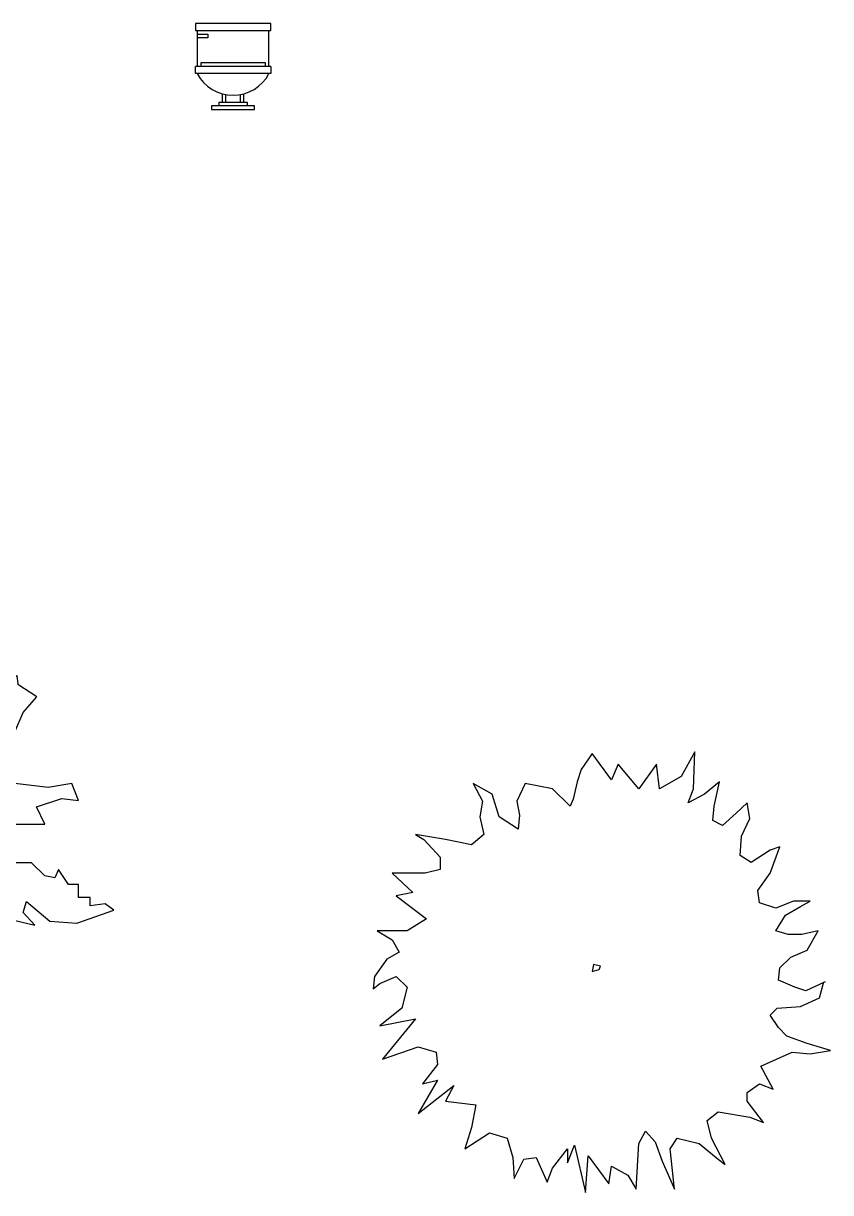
# Model space of a CAD drawing. Header units: inches. Extents: x 1944 to 3775, y -462 to 1299.
# Drawn here: x 2441.6 to 2666.4, y -461.6 to -136 of the extents above; entities that cross this region are included whole.
import ezdxf

# ---------------------------------------------------------------- set-up
doc = ezdxf.new("R2010")
doc.units = ezdxf.units.IN
doc.header["$MEASUREMENT"] = 0

# ---------------------------------------------------------------- blocks, each defined once
blk = doc.blocks.new('*U86')
for p, q in [((-10, 22), (-10, 12)), ((-10, 21), (-7, 21)), ((-7, 20), (-10, 20)), ((-7, 21), (-7, 20)), ((10, 12), (10, 22)), ((10.5, 12), (-10.5, 12)), ((-10.5, 10), (-10.5, 12)), ((10.5, 10), (-10.5, 10)), ((9, 13), (-9, 13)), ((-9, 13), (-9, 12)), ((9, 12), (9, 13)), ((10.5, 12), (10.5, 10)), ((-3, 4.4065), (-3, 2)), ((-2, 2), (-2, 4.1658)), ((2, 4.1658), (2, 2)), ((3, 2), (3, 4.4065)), ((4, 2), (-4, 2)), ((-4, 2), (-4, 1)), ((4, 1), (4, 2))]:
    blk.add_line(p, q)
for points in [[(10.5, 22), (10.5, 24), (-10.5, 24), (-10.5, 22)], [(6, 0), (6, 1), (-6, 1), (-6, 0)]]:
    blk.add_lwpolyline(points, close=True)
blk.add_arc((0, 15.3333), 11.3333, 208.0725, 331.9275)
blk = doc.blocks.new('*U88')
for p, q in [((-8.263, 7.598), (-8.747, 14.105)), ((-0.771, 9.56), (-0.69, 11.833)), ((-9.75, 0), (-8.263, 7.598)), ((0, 0), (-0.771, 9.56))]:
    blk.add_line(p, q)
for points in [[(-3.9, 142.35), (-6.596, 132.037), (-10.801, 128.443), (-17.81, 126.047), (-20.614, 122.452), (-17.81, 123.65), (-15.007, 123.051), (-13.605, 118.858), (-16.876, 114.065), (-21.549, 111.07), (-22.951, 109.872), (-19.212, 110.471), (-19.68, 109.273), (-26.222, 105.079), (-34.633, 101.485), (-41.175, 96.693), (-43.511, 93.098), (-41.175, 94.296), (-36.969, 95.494), (-34.633, 94.296), (-32.764, 94.296), (-29.493, 95.494)], [(-3.759, 141.97), (-1.074, 131.643), (2.437, 127.141), (8.84, 124.493), (6.568, 124.493), (4.09, 123.169), (4.296, 121.846), (7.807, 117.874), (16.069, 116.02), (10.492, 115.226), (5.535, 113.372), (6.981, 112.843), (5.948, 110.989), (10.286, 112.048), (6.775, 109.401), (11.732, 108.077), (9.873, 107.282), (13.797, 102.516), (21.852, 101.192), (25.983, 103.84), (28.048, 106.488), (27.842, 105.164), (27.429, 101.457), (24.124, 97.75), (23.091, 93.513), (19.58, 93.513), (23.505, 91.66), (28.255, 90.866), (31.973, 91.925), (29.081, 89.806), (24.537, 88.747), (26.809, 88.218), (22.472, 86.099), (24.95, 85.57), (17.308, 84.246), (21.852, 80.804), (29.081, 79.215), (36.723, 80.009), (39.821, 82.392), (40.028, 80.009), (45.398, 76.567)], [(-29.25, 95.55), (-25.287, 94.296), (-22.016, 94.296), (-23.885, 91.301), (-20.614, 91.301), (-23.418, 87.108), (-35.567, 80.518), (-36.035, 76.924), (-41.175, 70.334), (-52.389, 65.542), (-58.931, 63.744), (-60.8, 61.348), (-57.062, 59.551), (-56.128, 60.749), (-50.987, 61.348), (-48.184, 57.754), (-40.707, 58.952), (-38.371, 62.546), (-30.427, 58.353), (-33.698, 58.353), (-35.1, 56.556), (-29.493, 54.159), (-30.894, 48.169), (-36.035, 41.579), (-44.446, 40.381), (-48.184, 33.791), (-49.118, 36.188), (-52.857, 32.593), (-59.399, 31.395), (-65.473, 31.395), (-70.146, 34.39), (-69.679, 30.796), (-66.875, 28.999), (-65.941, 27.202), (-61.268, 27.801), (-64.539, 22.409), (-58.464, 23.607), (-58.464, 18.815), (-54.258, 21.211), (-49.586, 21.81), (-50.987, 18.815), (-50.52, 15.82), (-47.249, 15.82), (-39.306, 18.216), (-36.502, 21.211), (-35.567, 15.82), (-30.427, 13.423), (-29.493, 15.221), (-25.287, 17.018), (-22.951, 15.221), (-21.081, 11.626), (-14.539, 15.82), (-13.138, 11.626), (-6.128, 15.82), (-4.726, 12.824), (10.226, 9.23), (5.554, 12.225), (13.497, 10.428), (10.226, 12.824), (16.768, 13.423), (22.376, 11.626), (27.516, 12.225), (21.909, 15.221), (34.993, 15.221), (44.806, 12.824), (41.535, 16.419), (42.469, 19.414), (49.011, 14.023), (56.487, 13.423), (66.768, 17.018), (64.431, 18.815), (60.226, 18.216), (60.226, 20.612), (56.955, 20.612), (56.955, 24.206), (54.151, 24.206), (51.348, 28.4), (50.413, 26.004), (47.609, 26.603), (43.871, 30.197), (38.731, 30.197), (34.525, 30.197), (27.983, 33.791), (38.731, 40.98), (47.609, 40.98), (45.273, 45.773), (52.282, 48.169), (56.955, 47.57), (55.086, 52.362), (48.544, 51.164), (39.198, 52.362), (35.927, 56.556), (33.123, 55.357), (31.254, 59.551), (27.049, 58.353), (22.376, 62.546), (28.451, 65.542), (39.198, 66.74), (41.535, 72.131), (45.273, 76.325)]]:
    blk.add_lwpolyline(points)
blk = doc.blocks.new('*U89')
for points in [[(0, 60.64), (-3.051, 56.238), (-4.196, 52.815), (-5.34, 47.925), (-6.103, 45.969), (-11.062, 50.859), (-18.691, 52.326), (-20.98, 47.436), (-20.217, 43.524), (-20.598, 39.611), (-25.939, 43.035), (-27.846, 49.392), (-33.186, 52.326), (-30.516, 47.436), (-31.279, 43.035), (-30.135, 38.144), (-33.568, 35.21), (-40.815, 36.677), (-49.208, 38.144), (-46.919, 36.677), (-42.341, 31.787), (-42.341, 28.364), (-46.537, 27.386), (-55.692, 27.386), (-49.97, 22.006), (-54.548, 21.028), (-46.156, 14.671), (-51.496, 11.248), (-59.888, 11.248), (-55.692, 8.803), (-53.785, 5.38), (-57.218, 3.423), (-60.651, -1.467), (-61.033, -4.89), (-59.125, -3.423), (-54.548, -1.467), (-51.496, -4.401), (-53.022, -10.269), (-59.125, -15.16), (-49.208, -13.204), (-58.362, -24.451), (-48.445, -21.028), (-43.486, -22.495), (-43.104, -25.918), (-47.3, -31.298), (-43.104, -30.32), (-48.445, -39.611), (-38.527, -31.787), (-40.815, -36.188), (-32.423, -37.166), (-33.568, -43.523), (-35.475, -49.392), (-28.609, -44.99), (-23.65, -46.457), (-22.124, -51.837), (-21.743, -57.705), (-19.073, -52.326), (-15.639, -51.837), (-12.588, -58.683), (-11.062, -54.771), (-6.866, -49.392), (-6.866, -53.304), (-4.959, -48.414), (-1.907, -61.617), (-1.144, -51.348), (4.578, -59.172), (5.341, -54.282), (9.918, -56.727), (12.207, -60.639), (12.97, -47.925), (14.877, -44.501), (17.547, -47.436), (19.455, -52.815), (22.888, -60.639), (21.743, -49.392), (23.65, -46.457), (29.754, -47.925), (35.094, -52.326), (37.001, -53.793), (33.187, -46.457), (32.042, -41.567), (35.094, -39.122), (43.868, -40.589), (47.682, -42.056), (43.105, -36.188), (43.105, -33.743), (46.538, -31.298), (50.352, -32.765), (46.919, -26.407), (55.693, -22.495), (60.652, -22.984), (66.374, -22.006), (59.889, -20.05), (54.167, -18.094), (51.878, -15.649), (49.589, -12.225), (51.497, -10.269), (57.981, -9.78), (63.322, -7.335), (64.466, -2.934)], [(64.848, -2.934), (59.507, -5.379), (56.456, -4.401), (51.878, -2.445), (52.26, 0.978), (55.311, 3.912), (59.889, 5.869), (62.94, 11.248), (58.363, 10.27), (54.548, 10.27), (51.115, 11.248), (53.785, 15.649), (57.981, 18.094), (60.652, 19.561), (56.074, 19.561), (51.115, 17.605), (46.538, 19.072), (46.156, 22.496), (49.589, 27.386), (52.26, 34.721), (49.589, 33.743), (44.249, 30.32), (41.197, 32.276), (41.579, 37.655), (43.868, 42.546), (43.105, 46.947), (40.053, 44.013), (36.238, 40.589), (33.568, 42.057), (33.95, 45.969), (35.476, 52.815), (31.28, 49.392), (26.702, 46.947), (28.228, 50.859), (28.609, 61.129), (24.795, 54.282), (18.692, 50.859), (17.929, 57.706), (12.97, 50.859), (7.248, 57.706), (5.341, 53.304), (0, 60.64)]]:
    blk.add_lwpolyline(points)
blk.add_lwpolyline([(0.382, 1.956), (0, 0), (1.907, 0.489), (2.289, 1.467)], close=True)

msp = doc.modelspace()

# ---------------------------------------------------------------- block references
for name, p in [('*U86', (2500, -160)), ('*U88', (2400, -400)), ('*U89', (2600, -400))]:
    msp.add_blockref(name, p)

doc.saveas('drawing.dxf')
